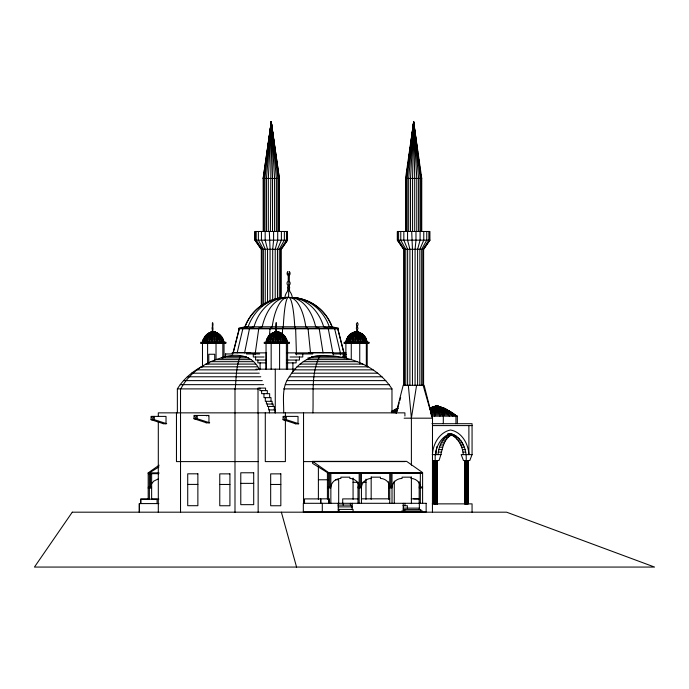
<?xml version="1.0" encoding="UTF-8"?>
<svg xmlns="http://www.w3.org/2000/svg" width="689" height="689" viewBox="0 0 689 689"><rect width="100%" height="100%" fill="white"/><g stroke="black" fill="none" stroke-linecap="round" stroke-linejoin="round"><path stroke-width="1.03" d="M413.572 126.199L413.65 121.936L421.746 178.442L421.737 231.478M271.165 126.199L271.259 121.936L279.381 178.442L279.329 231.478M211.876 342.209C212.462 339.186 211.247 333.218 213.779 331.736M275.402 342.209L276.728 331.59L278.227 332.804L279.51 335.147L280.948 342.209M355.162 342.209L356.446 331.59L360.261 332.804L363.516 335.147L365.902 338.385L367.177 342.209L345.714 342.209M282.456 334.027L282.568 328.274L283.3 326.801A45.259 5.383 90 0 1 288.467 297.484M413.417 126.199L413.65 121.936L417.637 151.787M270.889 128.335L271.259 121.936L279.329 178.442L263.146 178.442L263.198 231.478M235.225 388.897C236.361 377.83 235.879 365.945 240.625 355.67M352.423 342.209L353.793 335.147L356.446 331.59C361.682 332.399 365.738 337.059 366.47 342.209M209.146 342.209L210.524 335.147L213.194 331.59C218.568 332.348 223.081 336.852 223.916 342.209L202.471 342.209L202.764 340.891L223.624 340.891L223.891 342.209M272.672 342.209L274.058 335.147L276.728 331.59C282.102 332.348 286.624 336.852 287.451 342.209L266.006 342.209C268.15 328.989 284.884 328.575 286.745 342.209M270.682 128.335L271.259 121.936L278.873 178.442L278.873 231.478M266.781 342.209L269.33 336.137L270.045 328.799M432.442 454.619C432.985 443.974 439.358 432.313 450.477 429.988C461.828 431.977 468.417 443.862 468.89 454.619L468.89 425.587M438.058 454.619C438.695 446.713 441.942 437.816 449.572 434.225M432.623 460.528L438.953 460.528C442.484 451.967 442.071 440.435 451.114 435.06L447.945 435.06M434.716 416.139C435.405 413.211 435.086 407.604 437.136 406.131M269.399 137.929L269.769 134.725M270.019 132.598L271.259 121.936L273.654 140.056M349.969 342.209C350.443 338.075 352.079 333.011 356.446 331.59L359.977 332.804L362.991 335.147M407.251 169.916L407.535 167.78M407.957 164.585L408.241 162.449M408.525 160.322L408.956 157.118M409.24 154.991L410.231 147.524M410.523 145.388L413.65 121.936L421.186 178.442L421.186 231.478M206.691 342.209C207.165 338.066 208.819 333.002 213.194 331.59C218.43 332.399 222.478 337.059 223.21 342.209M263.939 176.315L264.223 174.179M264.654 170.984L264.938 168.848M265.231 166.712L265.661 163.517M265.945 161.381L266.23 159.254M266.522 157.118L266.953 153.923M267.237 151.787L271.259 121.936L277.856 178.442L277.856 231.478M270.217 342.209C270.699 338.066 272.353 333.002 276.728 331.59L281.345 333.467M263.146 178.442L271.259 121.936L272.224 130.462M263.198 178.442L271.259 121.936L276.384 178.442L276.384 231.478M405.554 231.478L405.554 178.442L413.65 121.936L420.118 178.442L420.092 240.16L417.603 249.28L417.603 385.289M435.396 454.619C436.292 445.731 441.503 436.395 450.477 433.657C462.018 436.447 467.056 449.702 466.143 460.528L466.177 503.866M258.737 328.799L255.025 354.921M411.393 465.178L411.393 418.18L416.587 385.289M150.658 486.081L150.46 487.218L150.46 473.679M204.676 342.209C205.253 337.515 208.285 332.58 213.194 331.59L216.734 332.804L219.757 335.147M268.21 342.209C268.788 337.507 271.819 332.589 276.728 331.59C281.655 332.572 284.772 337.472 285.349 342.209M347.954 342.209C348.522 337.515 351.545 332.589 356.446 331.59C361.38 332.563 364.507 337.472 365.092 342.209M244.595 352.871L249.452 328.799M203.246 342.209C203.978 337.093 207.957 332.382 213.194 331.59C218.129 332.572 221.238 337.472 221.824 342.209M346.515 342.209C347.247 337.093 351.201 332.365 356.446 331.59L358.495 332.262M202.497 342.209C203.289 336.843 207.828 332.348 213.194 331.59L215.252 332.262M345.749 342.209C346.507 336.835 351.089 332.348 356.446 331.59C360.872 332.959 362.647 338.023 363.12 342.209M237.154 352.871L242.838 328.799M436.852 446.687L435.612 454.619L435.732 451.39M233.218 352.871L239.333 328.799M239.186 328.799L233.046 352.871L266.686 352.871M396.106 413.038L403.186 385.289L424.114 385.289L432.503 418.18L432.442 512.185M396.261 413.038L399.189 402.764M399.775 400.705L400.653 397.622M283.696 412.857C283.868 400.585 281.345 387.278 289.285 376.78C291.499 373.188 294.091 369.829 297.062 366.815C302.574 361.372 309.516 357.272 317.138 355.67C345.12 353.87 376.28 364.481 391.972 388.897L391.972 412.857M472.06 454.619L469.786 460.528L463.456 460.528L461.174 454.619L472.06 454.619L472.06 423.701L431.951 423.701M203.849 339.608L204.366 338.385M203.212 339.608L203.763 338.385L222.65 338.385L223.606 340.891M452.225 412.625L443.949 408.129L436.714 405.881L433.519 408.878L431.193 412.625L452.225 412.625L456.618 416.139M180.759 388.897C188.915 373.283 204.495 362.621 221.203 357.935C235.845 352.708 252.544 354.465 259.503 369.855M151.494 483.919L153.725 481.172L158.048 479.001M177.366 412.857L177.366 388.897C183.463 378.95 192.722 371.225 203.014 365.911M436.413 406.321L436.714 405.881L438.548 406.321L445.611 408.878L455.059 414.899M213.09 331.736C217.448 332.537 219.421 338.135 219.843 342.209M276.539 331.857L279.76 332.804M287.477 240.16L281.198 249.28L281.198 297.467M287.477 231.478L287.52 240.16L281.233 249.28L261.295 249.28L254.999 240.16L254.999 231.478L287.52 231.478M356.342 331.736L358.004 332.262M347.695 337.222C351.89 329.376 364.016 331.306 366.427 339.608L346.429 339.608L347.015 338.385L365.902 338.385M320.032 355.67C310.773 372.827 313.753 394.229 312.875 412.857M269.33 336.137L272.077 333.467L276.728 331.59C281.146 332.968 282.895 338.032 283.377 342.209M349.891 335.147L352.914 332.804L356.446 331.59C359.916 333.752 360.244 338.514 360.7 342.209M206.631 335.147L209.654 332.804L213.633 331.736M270.122 335.147L274.325 332.262L276.728 331.59L278.296 332.262M217.009 332.804L209.378 332.804L206.14 335.147L220.265 335.147L214.503 331.857L210.61 332.262L215.786 332.262M212.221 332.262L212.703 331.857M275.746 332.262L276.728 331.59L277.934 332.537L277.219 331.857M355.421 332.262L355.929 331.857M282.783 334.251L280.535 332.804L272.913 332.804L270.674 334.251L282.791 334.251L286.71 339.608L266.721 339.608L267.298 338.385L286.176 338.385M148.195 499.465L148.195 472.861L159.133 465.178M435.198 406.846L436.714 405.881L443.518 408.129L449.822 411.583L455.42 416.139M392.48 411.583L397.036 408.878M392.144 411.583L393.669 410.61M158.952 466.918L149.367 472.861L149.367 499.465M391.421 411.583L398.078 408.129M398.018 408.129L391.309 411.583L397.071 411.583M210.162 332.804L213.194 331.59C216.656 333.769 216.957 338.523 217.414 342.209M353.371 332.804L356.446 331.59L357.41 332.262M354.878 332.262C359.012 330.772 357.178 339.608 357.979 342.209M275.152 332.262L276.995 331.736M212.91 331.736L213.469 331.736M356.161 331.736L356.756 332.262M395.228 409.705L396.821 408.878M211.592 332.262L212.384 331.857M443.346 408.129L436.714 405.881L430.444 409.705L447.385 409.705M434.38 406.846L435.534 406.321M430.082 408.129L436.714 405.881L438.221 406.321L446.773 410.61L452.949 416.139M432.253 407.449L436.714 405.881L439.565 406.846M429.91 408.129L436.714 405.881L437.885 406.321L443.501 409.705L449.374 416.139M274.67 332.262C279.45 330.307 277.374 339.444 278.227 342.209M429.531 408.129L436.714 405.881L438.867 406.846M444.353 414.899L440.417 408.878L436.714 405.881L429.471 408.129L443.949 408.129M212.746 331.736C215.157 333.562 214.167 339.083 214.692 342.209M338.058 328.799L338.058 328.274L332.132 326.801L244.905 326.801L238.988 328.274L238.988 328.799M211.885 331.857L213.28 331.736M405.554 178.442L421.746 178.442M255.051 231.478L255.051 240.16L287.52 240.16M397.389 240.16L429.91 240.16L429.91 231.478L397.389 231.478L397.389 240.16L403.676 249.28L403.676 385.289M288.786 274.058L288.235 274.007A1.352 0.835 -90 0 1 287.666 272.99A1.352 0.835 -90 0 1 287.933 271.69A1.834 1.137 -90 0 0 287.132 273.938L287.244 274.377A1.834 1.137 -90 0 0 288.226 275.299L288.226 280.225A1.387 0.861 -90 0 1 287.881 281.586A1.783 1.102 -90 0 0 287.046 283.317A1.783 1.102 -90 0 0 287.881 285.048L287.881 286.831A0.947 0.586 -90 0 0 287.881 288.613L287.373 291.516A10.723 6.623 -90 0 0 284.841 297.484L292.343 297.484A10.723 6.623 90 0 0 289.811 291.516L289.294 288.613A0.947 0.586 -90 0 0 289.294 286.831L289.294 285.048A1.783 1.102 -90 0 0 290.138 283.317A1.783 1.102 -90 0 0 289.294 281.586A1.387 0.861 -90 0 1 288.949 280.225L288.949 275.299A1.834 1.137 -90 0 0 289.931 274.377L290.043 273.938A1.834 1.137 -90 0 0 289.242 271.69A1.352 0.835 -90 0 1 289.518 272.99A1.352 0.835 -90 0 1 288.941 274.007L288.588 297.484A45.259 6.434 -90 0 1 294.763 326.801L295.633 328.274L296.459 354.921M275.411 331.857L278.037 331.857L280.535 332.804M355.136 331.857L359.029 332.262M274.136 332.262L279.312 332.262M352.63 332.804L360.261 332.804M208.216 333.467L218.172 333.467M271.75 333.467L281.706 333.467M351.459 333.467L361.424 333.467M207.122 334.251L219.266 334.251M350.374 334.251L362.517 334.251M283.799 335.147L269.657 335.147L267.969 337.222L285.496 337.222M349.366 335.147L363.516 335.147M268.753 336.137L284.703 336.137M348.462 336.137L364.421 336.137M221.97 337.222L204.426 337.222L205.236 336.137L221.169 336.137L222.625 338.385M347.669 337.222L365.222 337.222M203.186 339.608L223.202 339.608M266.29 340.891L287.158 340.891L287.425 342.209M346.007 340.891L366.884 340.891L367.142 342.209M250.684 352.518L232.296 352.518L232.296 353.957M308.543 352.518L333.278 352.518L333.278 353.957L343.234 353.957L343.234 356.997M287.089 352.871L344 352.871L344 356.971M232.925 353.957L225.441 353.957L225.441 356.997M259.667 353.957L246.447 353.957L246.447 352.518M295.443 353.957L312.72 353.957L312.72 352.518M343.311 354.757L346.533 354.757M226.647 356.618L246.24 356.618M311.437 356.618L338.704 356.618M223.15 356.997L225.604 356.997L225.604 353.957M264.068 356.997L253.302 356.997L253.302 353.957M290.026 356.997L302.764 356.997L302.764 353.957M342.373 356.997L346.55 356.997L346.55 359.029M221.203 357.935L248.677 357.935M307.897 357.935L345.025 357.935M215.915 359.632L251.046 359.632M306.545 359.632L351.166 359.632M266.359 360.046L255.585 360.046L255.585 356.997M286.71 360.046L299.448 360.046L299.448 356.997M210.808 361.682L253.328 361.682M303.229 361.682L357.091 361.682M266.454 362.879L257.875 362.879L257.875 360.046M286.624 362.879L296.124 362.879L296.124 360.046M205.933 364.085L255.507 364.085M300.059 364.085L362.75 364.085M201.231 366.815L257.574 366.815M297.062 366.815L368.107 366.815M255.972 369.166L295.702 369.166M197.002 369.855L257.359 369.855M294.255 369.855L373.119 369.855M191.568 373.188L259.228 373.188M291.654 373.188L377.761 373.188M187.339 376.78L260.786 376.78M289.285 376.78L381.999 376.78M183.541 380.612L262.276 380.612M287.158 380.612L385.797 380.612M180.208 384.66L263.594 384.66M285.289 384.66L389.13 384.66M177.366 388.897L258.564 388.897M283.696 388.897L391.972 388.897M434.862 406.321L438.557 406.321M433.045 406.846L440.383 406.846M431.245 407.449L442.183 407.449M396.278 408.878L397.932 408.878M445.688 408.878L429.729 408.878L435.276 406.321L436.714 405.881L437.369 406.321M394.582 409.705L396.95 409.705L393.186 412.625L396.149 412.625M392.928 410.61L397.234 410.61M430.427 410.61L449.039 410.61M431.753 411.583L450.658 411.583M430.651 413.727L453.741 413.727M431.073 414.899L455.214 414.899M431.658 416.139L457.332 416.139L457.332 423.701M404.124 418.18L432.503 418.18L423.124 385.289M208.948 422.59L208.948 415.45L193.988 415.45L193.988 418.731L197.218 418.731L209.62 422.77L205.71 422.59L209.62 422.77M166.023 423.537L166.023 416.397L151.063 416.397L151.063 419.679L154.293 419.679L166.695 423.718L162.785 423.537L165.885 423.718M298.018 423.537L298.018 416.397L283.058 416.397L283.058 419.679L286.297 419.679L298.69 423.718L295.46 423.718L294.789 423.537L298.69 423.718M432.442 425.587L472.06 425.587M447.781 433.657L452.449 434.225M449.762 434.225L451.674 435.06L454.361 435.06M446.394 436.154L449.555 436.154M451.674 435.06L453.508 436.154L456.196 436.154M444.922 437.489L448.091 437.489M453.508 436.154L455.24 437.489L457.927 437.489M443.552 439.057L446.722 439.057M455.24 437.489L456.841 439.057L459.537 439.057M442.312 440.831L445.482 440.831M456.841 439.057L458.306 440.831L461.001 440.831M441.201 442.794L444.371 442.794M458.306 440.831L459.615 442.794L462.31 442.794M440.237 444.93L443.406 444.93M459.615 442.794L460.752 444.93L463.439 444.93M439.436 447.204L442.605 447.204M460.752 444.93L461.699 447.204L464.386 447.204M438.798 449.598L441.968 449.598M461.699 447.204L462.448 449.598L465.135 449.598M438.342 452.079L441.503 452.079M462.448 449.598L462.982 452.079L465.678 452.079M432.279 454.619L441.227 454.619M422.598 472.585L327.421 472.585L312.608 463.413L312.608 461.363L406.622 461.363L422.598 472.585L422.598 503.306M258.151 461.604L176.462 461.604L176.462 412.857M303.539 461.604L404.908 461.604M148.195 472.861L158.978 472.861M327.421 473.412L422.598 473.412M148.195 473.679L158.875 473.679M318.387 479.777L327.998 479.777M335.474 479.777L338.678 479.777L338.678 503.59M353.069 482.3L358.452 482.3M362.758 482.3L365.98 482.3M240.78 483.368L253.698 483.368M187.718 484.41L197.872 484.41M219.765 484.47L229.919 484.47M270.674 484.47L280.828 484.47M327.421 486.942L330.858 486.942C331.331 482.033 336.086 478.373 340.891 478.424L340.891 477.167L349.84 477.167L349.84 478.424C354.49 478.407 359.038 482.154 359.176 486.942M358.004 486.942L361.441 486.942C361.914 482.033 366.669 478.373 371.474 478.424L371.474 477.167L380.423 477.167L380.423 478.424C385.073 478.407 389.621 482.154 389.75 486.942M388.587 486.942L392.015 486.942C392.497 482.033 397.252 478.373 402.057 478.424L402.057 477.167L411.006 477.167L411.006 478.424C415.656 478.407 420.204 482.154 420.333 486.942M419.17 486.942L422.598 486.942M148.195 487.218L151.632 487.218M327.421 487.89L330.858 487.89M358.004 487.89L361.441 487.89M388.587 487.89L392.015 487.89M419.17 487.89L422.598 487.89M148.195 488.156L151.632 488.156M361.441 498.836L389.75 498.836M411.273 498.836L419.403 498.836M358.004 498.896L342.691 498.896L342.691 503.306M413.736 498.896L419.506 498.896M148.307 499.103L140.616 499.103L140.616 503.581M151.52 499.103L158.858 499.103M139.324 503.581L139.333 512.185L139.324 503.581L158.858 503.581M432.27 503.866L472.06 503.866L472.06 512.185M337.963 505.097L351.442 505.097L351.442 506.88M402.893 505.726L407.371 505.726L407.371 508.137M338.239 506.88L352.286 506.88L352.286 503.306M403.211 508.137L419.343 508.137M338.239 509.395L353.078 509.395L353.078 511.91M403.263 509.602L420.833 509.602L420.833 511.91M343.191 352.449L346.188 352.983M276.082 331.624L276.461 327.8A1.688 0.775 -90 0 1 276.289 326.465C276.694 318.998 275.591 323.701 275.927 327.249A0.947 0.431 -90 0 0 275.591 328.059A0.947 0.431 -90 0 0 275.824 329.023L276.082 331.624M283.058 419.679L295.46 423.718M193.988 418.731L206.381 422.77M151.063 419.679L163.457 423.718M454.447 414.769L457.332 416.139M452.354 414.313L455.954 416.139L455.954 423.701M213.986 331.857L214.761 332.262M312.608 461.363L328.593 472.585L328.593 503.306M282.352 334.251L283.282 335.147M214.176 332.262L213.934 331.857M255.051 240.16L261.32 249.28L261.295 306.037M442.071 414.313L443.303 416.139L443.303 423.701M259.805 245.956L260.873 247.618M436.895 406.321L436.714 405.881L438.437 409.705L439.935 416.139M442.14 414.408L442.321 414.899M281.37 512.185L296.563 567.064M337.86 328.799L344 352.871M337.705 328.799L343.828 352.871L343.828 356.971M334.647 328.799L340.392 352.871L340.392 354.921M328.291 328.799L333.243 354.921M319.231 328.799L323.055 352.871M417.922 153.923L418.344 157.118M418.628 159.254L418.912 161.381M419.196 163.517L419.627 166.712M419.911 168.848L420.195 170.984M420.626 174.179L420.91 176.315M273.938 142.192L274.92 149.659M275.204 151.787L275.626 154.991M275.91 157.118L276.194 159.254M276.616 162.449L276.892 164.585M462.982 452.079L463.318 454.619M272.456 132.598L272.818 135.793M308.078 328.799L310.506 352.871M408.327 385.289L411.393 418.18M435.465 451.614L435.732 454.619M414.21 128.335L413.65 121.936L406.105 178.442L406.114 231.478M414.399 130.462L414.589 132.598M271.621 126.199L271.259 121.936L263.801 178.442L263.801 231.478M271.81 128.335L271.991 130.462M414.003 128.335L413.65 121.936L407.173 178.442L407.173 231.478M271.483 126.199L271.259 121.936L264.912 178.442L264.912 231.478M435.172 454.619L435.353 503.866M271.328 126.199L271.259 121.936L266.454 178.442L266.454 231.478M468.219 460.528L468.296 503.866M468.003 460.528L468.003 503.866M467.676 460.528L467.676 503.866M467.28 460.528L467.28 503.866M466.815 460.528L466.815 503.866M466.341 460.528L466.341 503.866M465.867 460.528L465.867 503.866M465.445 460.528L465.445 503.866M465.084 460.528L465.084 503.866M464.825 460.528L464.825 503.866M464.653 460.528L464.679 503.866M437.472 460.528L437.498 503.866M437.326 460.528L437.394 503.866M437.171 460.528L437.171 503.866M436.852 460.528L436.852 503.866M436.447 460.528L436.447 503.866M435.991 460.528L435.991 503.866M435.508 460.528L435.508 503.866M435.043 460.528L435.043 503.866M434.613 460.528L434.613 503.866M434.259 460.528L434.259 503.866M434.148 460.528L434.148 503.866M434.001 460.528L433.932 503.866M433.855 460.528L433.829 503.866M428.851 231.478L428.851 240.16L422.968 249.28L422.968 385.289M426.758 231.478L426.758 240.16L421.685 249.28L421.685 385.289M423.769 231.478L423.769 240.16L419.851 249.28L419.851 385.289M423.589 385.289L423.614 249.28L429.858 240.16L423.614 249.28L403.676 249.28L397.432 240.16L397.432 231.478M422.469 511.91L422.469 511.074L401.644 511.074L401.644 511.91M420.333 473.412L420.333 503.306M419.343 503.306L419.343 509.602M419.17 481.74L419.17 503.306M418.611 231.478L418.611 178.442L413.65 121.936L408.672 178.442L408.672 231.478M416.767 231.478L416.767 178.442L413.65 121.936L410.515 178.442L410.515 231.478M415.975 231.478L415.975 240.16L415.079 249.28L415.079 385.289M414.709 231.478L414.709 178.442L413.65 121.936L412.573 178.442L412.573 231.478M412.453 385.289L412.453 249.28L411.703 231.478M411.393 476.934L411.393 503.642M409.912 385.289L409.912 249.28L407.561 240.16L407.561 231.478M407.63 385.289L407.63 249.28L403.832 240.16L403.832 231.478M405.752 385.289L405.752 249.28L400.774 240.16L400.774 231.478M404.908 416.035L404.908 412.857L158.306 412.857L158.306 416.035M404.977 503.306L404.977 505.726M404.744 509.602L404.744 511.074M404.417 385.289L404.417 249.28L398.595 240.16L398.595 231.478M403.78 511.074L403.78 511.91M403.263 503.306L403.263 511.074M394.272 481.163L394.272 503.59M392.015 473.412L392.015 503.306M390.887 473.412L390.887 486.942M389.75 473.412L389.75 503.306M388.587 481.74L388.587 499.198M371.173 476.891L371.173 499.318M367.978 342.312L367.978 343.466M367.194 343.466L367.194 367.03M366.333 343.466L366.333 365.954M365.98 479.122L365.98 499.327M361.441 473.412L361.441 503.306M360.278 342.312L360.278 343.466M360.304 473.412L360.304 486.942M359.744 342.312L359.744 363.818M359.176 473.412L359.176 503.306M358.004 482.782L358.004 503.306M353.069 478.063L353.069 499.327M352.174 506.88L352.174 509.395M351.269 342.312L351.269 359.529M350.391 342.312L350.391 343.466M350.417 503.306L350.417 505.097M345.887 343.466L345.887 357.393M345.103 342.312L345.103 343.466M343.174 503.306L343.174 505.097M339.143 509.395L339.143 511.91M338.239 503.306L338.239 511.91M334.975 328.799L334.975 328.274L329.299 326.801A45.259 42.012 -90 0 0 291.568 297.502M330.858 473.412L330.858 503.306M329.721 473.412L329.721 486.942M329.42 503.306L329.42 498.836L320.764 498.836L320.764 503.306M328.575 328.799L328.575 328.274L323.684 326.801A45.259 36.224 -90 0 0 292.636 297.614A45.259 35.578 90 0 1 295.288 298.018M327.421 472.585L327.421 499.198M322.288 503.306L322.288 511.91M320.738 503.306L320.738 498.896L304.521 498.896L304.521 503.306M319.446 328.799L319.446 328.274L315.665 326.801A45.259 27.965 -90 0 0 288.82 297.484M318.387 466.169L318.387 499.447M308.216 328.799L305.804 326.801A45.259 17.811 -90 0 0 288.717 297.484M303.539 412.857L303.539 502.841M292.903 362.879L292.903 371.595M288.002 342.312L288.002 343.466M287.589 342.312L287.589 369.166M286.469 231.478L286.469 240.16L280.578 249.28L280.578 298.544M286.391 342.312L286.391 369.166M286.297 416.397L286.297 419.679M285.384 412.857L285.384 416.035M285.384 420.273L285.384 461.604L265.291 461.604L265.291 412.857M284.368 231.478L284.368 240.16L279.295 249.28L279.295 298.544M281.388 231.478L281.388 240.16L277.469 249.28L277.469 298.544M280.053 342.312L280.053 343.466M279.588 343.466L279.588 369.166M278.726 178.442L278.726 231.478M277.71 231.478L277.71 240.16L275.212 249.28L275.212 299.612M275.264 369.166L275.264 412.857M275.1 412.857L275.1 409.921L268.615 409.921L268.615 406.458M274.567 231.478L274.567 178.442L271.259 121.936L268.322 178.442L268.322 231.478M274.317 409.921L274.317 406.458L267.453 406.458L267.453 404.047M273.593 231.478L273.593 240.16L272.689 249.28L272.689 299.612M273.154 406.458L273.154 404.047L266.419 404.047L266.419 401.317M272.525 231.478L272.525 178.442L271.259 121.936L270.389 231.478M272.121 404.047L272.121 401.317L265.317 401.317L265.317 397.648M271.165 343.466L271.165 369.166M271.018 401.317L271.018 397.648L263.965 397.648L263.965 393.66M270.217 342.312L270.217 343.466M270.071 301.756L270.071 249.28L269.313 231.478M269.916 328.799L272.189 326.801A45.259 16.829 -90 0 1 288.338 297.484M269.657 397.648L269.657 393.66L261.631 393.66L261.631 390.611M269.408 409.921L269.408 412.857M267.53 302.824L267.53 249.28L265.17 240.16L265.17 231.478M267.332 393.66L267.332 390.611L259.882 390.611L259.882 388.096M266.212 354.18L266.212 369.493M266.049 343.466L266.049 369.166M265.644 342.312L265.644 343.466M265.584 390.611L265.584 388.096L258.013 388.096L258.013 412.857M265.248 303.901L265.248 249.28L261.441 240.16L261.441 231.478M263.37 304.969L263.37 249.28L258.384 240.16L258.384 231.478M262.035 306.037L262.035 249.28L256.205 240.16L256.205 231.478M260.097 362.879L260.097 369.166M258.521 328.799L258.521 328.274L262.19 326.801A45.259 27.129 -90 0 1 288.235 297.484A45.259 27.965 -90 0 0 283.437 297.958M258.151 412.857L258.151 512.358M249.177 328.799L249.177 328.274L253.991 326.801A45.259 35.578 -90 0 1 288.14 297.484A45.259 36.224 -90 0 0 281.629 298.018M242.519 328.799L242.519 328.274L248.135 326.801A45.259 41.607 90 0 1 288.08 297.484A45.259 42.012 90 0 0 275.264 299.293M234.992 388.897L234.992 512.358M224.442 342.312L224.442 343.466M224.028 343.466L224.028 357.393M222.831 343.466L222.831 358.461M216.492 342.312L216.492 343.466M216.027 343.466L216.027 359.529M214.71 360.648L214.71 354.258L208.784 354.258L208.784 363.844M207.604 343.466L207.604 363.818M206.657 342.312L206.657 343.466M202.488 343.466L202.488 367.03M202.084 342.312L202.084 343.466M197.218 415.45L197.218 418.731M180.527 388.897L180.527 512.358M158.306 421.332L158.306 512.358M157.092 503.581L157.092 499.172L140.875 499.172L140.875 503.581M154.293 416.397L154.293 419.679M151.632 473.679L151.632 499.465M208.173 415.45A1.335 0.818 -90 0 1 208.267 415.889M206.657 415.889A1.335 0.818 -90 0 1 206.752 415.45M196.443 415.45A1.335 0.818 -90 0 1 195.736 417.448A1.335 0.818 -90 0 1 195.021 415.45M153.526 416.397A1.335 0.818 -90 0 1 152.812 418.395A1.335 0.818 -90 0 1 152.097 416.397M285.522 416.397A1.335 0.818 -90 0 1 284.807 418.395A1.335 0.818 -90 0 1 284.101 416.397M332.132 326.801A45.259 44.931 -90 0 0 291.783 297.502A45.259 44.794 -90 0 1 330.16 322.538M330.565 323.374A45.259 44.794 -90 0 1 332.003 326.801M296.192 298.216A45.259 35.578 90 0 1 297.984 298.699M293.247 297.614A45.259 41.607 90 0 1 301.653 299.293M302.471 299.569A45.259 41.607 90 0 1 305.692 300.835M291.602 297.614A45.259 27.129 -90 0 1 293.454 297.958M278.89 298.699A45.259 36.224 -90 0 1 280.716 298.216M244.905 326.801A45.259 44.931 90 0 1 288.036 297.484A45.259 44.794 90 0 0 245.043 326.801M271.182 300.835A45.259 42.012 90 0 1 274.437 299.569M212.393 325.983L212.393 327.249A0.947 0.431 -90 0 0 212.057 328.059A0.947 0.431 -90 0 0 212.298 329.023C212.16 333.958 213.177 330.22 212.935 327.8A1.688 0.775 -90 0 1 212.763 326.465C213.607 323.623 211.997 319.791 212.393 325.983M356.876 325.983L356.876 327.249A0.947 0.715 -90 0 0 356.713 329.023L356.514 331.547L357.565 331.676L357.479 329.204A0.887 0.672 -90 0 0 357.763 327.8A1.688 1.275 -90 0 1 357.479 326.465L358.116 324.097L357.376 322.461L356.334 324.045L356.876 325.983M72.267 512.185L34.45 567.064L654.55 567.064L506.604 512.185L72.267 512.185M338.213 328.274L238.833 328.274L238.833 328.799L338.213 328.799L338.213 328.274M225.837 342.312L200.68 342.312L200.68 343.466L225.837 343.466L225.837 342.312M289.397 342.312L264.249 342.312L264.249 343.466L289.397 343.466L289.397 342.312M368.977 342.312L344.104 342.312L344.104 343.466L368.977 343.466L368.977 342.312M253.698 472.775L240.78 472.775L240.78 504.658L253.698 504.658L253.698 472.775M197.872 473.817L187.718 473.817L187.718 505.7L197.872 505.7L197.872 473.817M229.919 473.868L219.765 473.868L219.765 505.752L229.919 505.752L229.919 473.868M280.828 473.868L270.674 473.868L270.674 505.752L280.828 505.752L280.828 473.868M426.147 503.306L303.324 503.306L303.324 511.91L426.147 511.91L426.147 503.306"/></g></svg>
